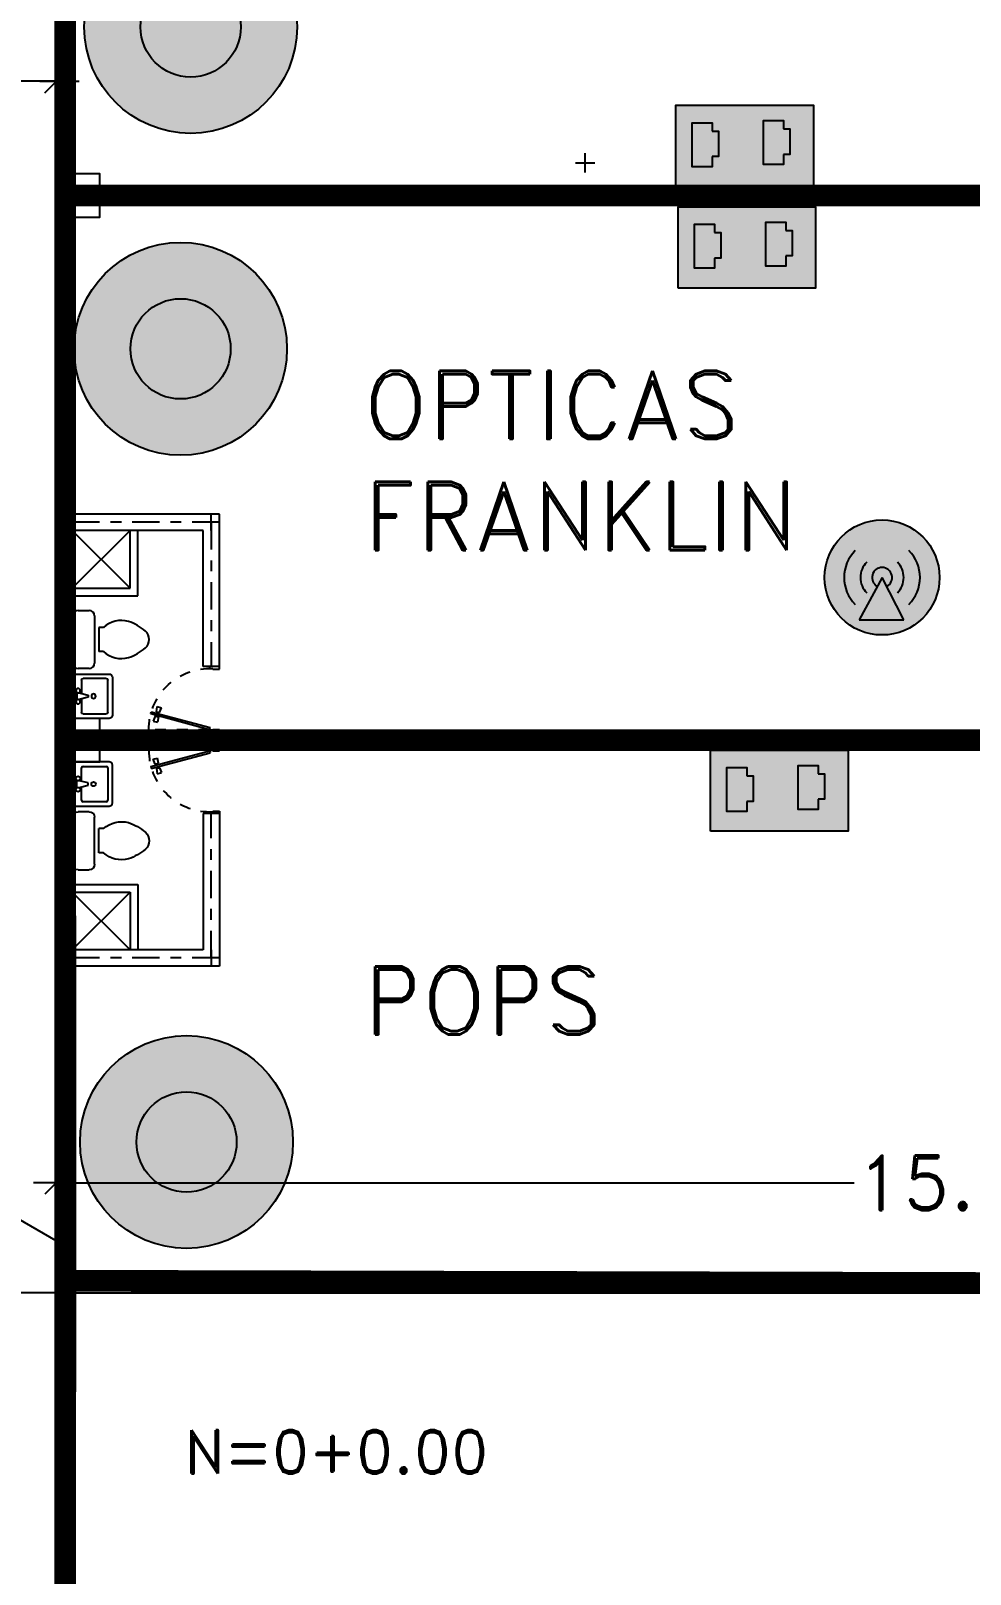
# Model space of a CAD drawing. Header units: millimetres. Extents: x 1590 to 1932, y -48 to 167.
# Drawn here: x 1630.5 to 1639.13, y 66.01 to 80.17 of the extents above; entities that cross this region are included whole.
import ezdxf

# ---------------------------------------------------------------- set-up
doc = ezdxf.new("R2010")
doc.units = ezdxf.units.MM
doc.header["$LTSCALE"] = 0.1
doc.header["$MEASUREMENT"] = 0
doc.header["$PDMODE"] = 35
doc.header["$PDSIZE"] = 0.75
doc.linetypes.add('CENTERX2', pattern=[4, 2.5, -0.5, 0.5, -0.5])
doc.linetypes.add('HIDDEN2', pattern=[0.1875, 0.125, -0.0625])
doc.layers.get('0').update_dxf_attribs({"linetype": 'CONTINUOUS'})
doc.layers.get('DEFPOINTS').update_dxf_attribs({"linetype": 'CONTINUOUS'})
for name, color, linetype in [('_KTI_CONTROL', 7, 'CONTINUOUS'), ('ACCESSP02', 7, 'CONTINUOUS'), ('CABLEADO', 172, 'CONTINUOUS'), ('CALLES', 3, 'CONTINUOUS'), ('CAMARAS', 253, 'CONTINUOUS'), ('Eth2Salidas', 5, 'CONTINUOUS'), ('P-FIXT', 1, 'CONTINUOUS'), ('PARED', 4, 'CONTINUOUS'), ('TERRENO', 4, 'CONTINUOUS'), ('TEXT', 3, 'CONTINUOUS')]:
    doc.layers.add(name, color=color, linetype=linetype)
doc.styles.add('ATT', font='txt')
doc.styles.add('ROMAND', font='romand.shx')
doc.dimstyles.new('URBA', dxfattribs={"dimtxt": 20, "dimasz": 0.5, "dimexe": 1.25, "dimexo": 0.63, "dimgap": 0.63, "dimtad": 0, "dimtih": 1, "dimtoh": 1, "dimzin": 1, "dimdsep": 46, "dimtxsty": 'ROMAND', "dimcen": 2.5, "dimclrd": 1, "dimclre": 1, "dimclrt": 3, "dimadec": 0, "dimazin": 0, "dimtfac": 1, "dimtmove": 0, "dimatfit": 3, "dimfxl": 1, "dimtvp": 1, "dimtolj": 1, "dimtzin": 1, "dimarcsym": 0})

# ---------------------------------------------------------------- blocks, each defined once
blk = doc.blocks.new('15PTOI01')
at = {"color": 0, "linetype": 'ByBlock'}
for p, q in [((0, -8.5), (0, 8.5)), ((2, 10.5), (6, 10.5)), ((8, 8.5), (8, -8.5)), ((9.5, 4.375), (9.5, -4.375)), ((11.25, 4.375), (9.5, 4.375)), ((11.25, -4.375), (9.5, -4.375)), ((6, -10.5), (2, -10.5))]:
    blk.add_line(p, q, dxfattribs=at)
for centre, radius, start, end in [((2, 8.5), 2, 90, 180), ((6, 8.5), 2, 0, 90), ((17.766404, -2.827313), 9.712715, 75.184599, 132.137709), ((13.6875, -12.03125), 19.717859, 49.950272, 70.559965), ((23.458333, 0), 4.229167, 313.602819, 46.397181), ((17.766404, 2.827313), 9.712715, 227.862291, 284.815401), ((13.6875, 12.03125), 19.717859, 289.440035, 310.049728), ((2, -8.5), 2, 180, 270), ((6, -8.5), 2, 270, 0)]:
    blk.add_arc(centre, radius, start, end, dxfattribs=at)
at = {"color": 0, "linetype": 'ByBlock', "style": 'ATT'}
for tag, p, flags in [('ITEM', (0, -23), 3), ('ROOM_NUMBER', (0, -32), 1)]:
    blk.add_attdef(tag, p, '', height=6, dxfattribs=dict(at, flags=flags))
blk = doc.blocks.new('ss1')
at = {"layer": '_KTI_CONTROL', "color": 1}
for points in [[(0.141, 0.122, 0), (0.141, 0.122, 0), (0.141, 0.122, 0), (0.141, 0.122, 0), (0.141, 0.122, 0)], [(0.141, 0.122, 0), (0.141, 0.122, 0), (0.141, 0.122, 0), (0.141, 0.122, 0), (0.141, 0.122, 0), (0.141, 0.122, 0), (0.141, 0.122, 0), (0.141, 0.122, 0), (0.141, 0.122, 0), (0.141, 0.122, 0), (0.141, 0.122, 0)]]:
    blk.add_polyline3d(points, dxfattribs=at)
at = {"layer": '_KTI_CONTROL'}
for points in [[(0.141, 0.122, 0), (0.141, 0.122, 0), (0.141, 0.122, 0), (0.141, 0.122, 0)], [(0.141, 0.122, 0), (0.141, 0.122, 0)]]:
    blk.add_polyline3d(points, dxfattribs=at)
at = {"layer": 'P-FIXT', "xscale": 0.0254, "yscale": 0.0254, "zscale": 0.0254}
blk.add_blockref('15PTOI01', (17.719, 12.528), dxfattribs=at)
blk = doc.blocks.new('15PLAV06')
at = {"color": 0, "linetype": 'ByBlock'}
for p, q in [((0, 8.5), (0, -8.5)), ((16.5, 10), (1.5, 10)), ((4, 1.25), (4, 7.25)), ((4.75, 8), (15.25, 8)), ((16, 7.25), (16, -7.25)), ((18, -8.5), (18, 8.5)), ((2, -1.5), (2, 1.5)), ((7, 0.5), (3, 1.5)), ((7, -0.5), (7, 0.5)), ((3, -1.5), (7, -0.5)), ((4, -7.25), (4, -1.25)), ((1.5, -10), (16.5, -10)), ((15.25, -8), (4.75, -8))]:
    blk.add_line(p, q, dxfattribs=at)
for centre in [(2.5, 2.5), (9.5, 0), (2.5, -2.5)]:
    blk.add_circle(centre, 1, dxfattribs=at)
for centre, radius, start, end in [((1.5, 8.5), 1.5, 90, 180), ((4.75, 7.25), 0.75, 90, 180), ((15.25, 7.25), 0.75, 0, 90), ((16.5, 8.5), 1.5, 0, 90), ((1.5, -8.5), 1.5, 180, 270), ((4.75, -7.25), 0.75, 180, 270), ((15.25, -7.25), 0.75, 270, 0), ((16.5, -8.5), 1.5, 270, 0)]:
    blk.add_arc(centre, radius, start, end, dxfattribs=at)
at = {"color": 0, "linetype": 'ByBlock', "style": 'ATT'}
for tag, p, flags in [('ITEM', (0, -20), 3), ('ROOM_NUMBER', (0, -29), 1)]:
    blk.add_attdef(tag, p, '', height=6, dxfattribs=dict(at, flags=flags))
blk = doc.blocks.new('P-GIRO-D')
at = {"color": 2}
for p, q in [((-0.31, 0.963), (-0.389, 0.952)), ((-0.389, 0.952), (-0.371, 0.884)), ((-0.281, 1.048), (-0.31, 1.041)), ((-0.31, 1.041), (-0.069, 0.142)), ((-0.31, 0.963), (-0.297, 0.915)), ((-0.288, 0.958), (-0.307, 0.953)), ((-0.281, 1.048), (-0.04, 0.15)), ((-0.239, 0.971), (-0.259, 0.966)), ((-0.242, 0.981), (-0.167, 1.011)), ((-0.242, 0.981), (-0.229, 0.933)), ((-0.167, 1.011), (-0.149, 0.944)), ((-0.297, 0.915), (-0.371, 0.884)), ((-0.28, 0.929), (-0.299, 0.924)), ((-0.232, 0.942), (-0.251, 0.937)), ((-0.229, 0.933), (-0.149, 0.944)), ((-1, 0.15), (-0.97, 0.15)), ((-0.96, 0), (-1, 0)), ((-0.97, 0.15), (-0.97, 0.1)), ((-0.97, 0.1), (-0.96, 0.1)), ((-0.96, 0.1), (-0.96, 0)), ((-0.04, 0.15), (-0.069, 0.142)), ((-0.04, 0.1), (-0.04, 0)), ((-0.03, 0.1), (-0.04, 0.1)), ((-0.04, 0), (0, 0)), ((-0.03, 0.15), (-0.03, 0.1)), ((0, 0.15), (-0.03, 0.15))]:
    blk.add_line(p, q, dxfattribs=at)
at = {"color": 1, "linetype": 'HIDDEN2'}
blk.add_line((-0.03, 0.15), (-0.03, 1.08), dxfattribs=at)
blk.add_arc((-0.04, 0.15), 0.93, 89.3839, 180, dxfattribs=at)
blk = doc.blocks.new('UTP1$0$DIMBLOCK')
at = {"color": 1}
blk.add_line((-7.5, 0), (10.5, 0), dxfattribs=at)
at = {"color": 4}
blk.add_line((-5.25, -5.25), (5.25, 5.25), dxfattribs=at)
blk = doc.blocks.new('*D168')
at = {"layer": 'CALLES', "color": 1, "linetype": 'Continuous', "transparency": 16777216}
for p, q in [((1630.736, 68.649), (1630.736, 69.778)), ((1645.736, 68.649), (1645.736, 69.778)), ((1630.756, 69.598), (1638.064, 69.598)), ((1645.716, 69.598), (1640.056, 69.598))]:
    blk.add_line(p, q, dxfattribs=at)
at = {"layer": 'DEFPOINTS', "color": 0, "linetype": 'Continuous', "transparency": 16777216}
for p in [(1645.736, 69.598), (1630.736, 68.587), (1645.736, 68.587)]:
    blk.add_point(p, dxfattribs=at)
at = {"layer": 'CALLES', "color": 1, "linetype": 'Continuous', "transparency": 16777216, "xscale": 0.02, "yscale": 0.02, "zscale": 0.02, "rotation": 180}
blk.add_blockref('UTP1$0$DIMBLOCK', (1630.736, 69.598), dxfattribs=at)
at = {"layer": 'CALLES', "color": 1, "linetype": 'Continuous', "transparency": 16777216, "xscale": 0.02, "yscale": 0.02, "zscale": 0.02}
blk.add_blockref('UTP1$0$DIMBLOCK', (1645.736, 69.598), dxfattribs=at)
at = {"layer": 'CALLES', "color": 3, "linetype": 'Continuous', "transparency": 16777216, "insert": (1639.06, 69.598), "char_height": 0.5, "attachment_point": 5, "style": 'ROMAND'}
blk.add_mtext('\\A1;15.00', dxfattribs=at)
blk = doc.blocks.new('*D186')
at = {"layer": 'CALLES', "color": 1, "linetype": 'Continuous', "transparency": 16777216}
for p, q in [((1624.581, 77.848), (1624.581, 79.891)), ((1630.736, 77.848), (1630.736, 79.891)), ((1624.601, 79.711), (1626.488, 79.711)), ((1630.716, 79.711), (1628.052, 79.711))]:
    blk.add_line(p, q, dxfattribs=at)
at = {"layer": 'DEFPOINTS', "color": 0, "linetype": 'Continuous', "transparency": 16777216}
for p in [(1630.736, 79.711), (1624.581, 77.786), (1630.736, 77.786)]:
    blk.add_point(p, dxfattribs=at)
at = {"layer": 'CALLES', "color": 1, "linetype": 'Continuous', "transparency": 16777216, "xscale": 0.02, "yscale": 0.02, "zscale": 0.02, "rotation": 180}
blk.add_blockref('UTP1$0$DIMBLOCK', (1624.581, 79.711), dxfattribs=at)
at = {"layer": 'CALLES', "color": 1, "linetype": 'Continuous', "transparency": 16777216, "xscale": 0.02, "yscale": 0.02, "zscale": 0.02}
blk.add_blockref('UTP1$0$DIMBLOCK', (1630.736, 79.711), dxfattribs=at)
at = {"layer": 'CALLES', "color": 3, "linetype": 'Continuous', "transparency": 16777216, "insert": (1627.27, 79.711), "char_height": 0.5, "attachment_point": 5, "style": 'ROMAND'}
blk.add_mtext('\\A1;6.00', dxfattribs=at)
blk = doc.blocks.new('*D252')
at = {"color": 1, "linetype": 'Continuous', "transparency": 16777216}
for p, q in [((1630.673, 68.587), (1628.333, 68.587)), ((1628.513, 68.567), (1628.513, 65.45)), ((1628.513, 60.477), (1628.513, 64.91)), ((1630, 60.457), (1628.333, 60.457))]:
    blk.add_line(p, q, dxfattribs=at)
at = {"layer": 'DEFPOINTS', "color": 0, "linetype": 'Continuous', "transparency": 16777216}
for p in [(1630.736, 68.587), (1628.513, 60.457), (1630.063, 60.457)]:
    blk.add_point(p, dxfattribs=at)
at = {"color": 1, "linetype": 'Continuous', "transparency": 16777216, "xscale": 0.02, "yscale": 0.02, "zscale": 0.02}
for p, rotation in [((1628.513, 68.587), 90), ((1628.513, 60.457), 270)]:
    blk.add_blockref('UTP1$0$DIMBLOCK', p, dxfattribs=dict(at, rotation=rotation))
at = {"color": 3, "linetype": 'Continuous', "transparency": 16777216, "insert": (1628.513, 65.18), "char_height": 0.5, "attachment_point": 5, "style": 'ROMAND'}
blk.add_mtext('\\A1;8.13', dxfattribs=at)
blk = doc.blocks.new('*D257')
at = {"color": 1, "linetype": 'Continuous', "transparency": 16777216}
for p, q in [((1625.3, 70.659), (1623.934, 69.557)), ((1625.32, 70.659), (1625.3, 70.659))]:
    blk.add_line(p, q, dxfattribs=at)
at = {"layer": 'DEFPOINTS', "color": 0, "linetype": 'Continuous', "transparency": 16777216}
for p in [(1635.593, 78.962), (1623.918, 69.544)]:
    blk.add_point(p, dxfattribs=at)
at = {"color": 1, "linetype": 'Continuous', "transparency": 16777216, "xscale": 0.02, "yscale": 0.02, "zscale": 0.02, "rotation": 218.8953147871361}
blk.add_blockref('UTP1$0$DIMBLOCK', (1623.918, 69.544), dxfattribs=at)
at = {"color": 3, "linetype": 'Continuous', "transparency": 16777216, "insert": (1626.578, 70.659), "char_height": 0.5, "attachment_point": 5, "style": 'ROMAND'}
blk.add_mtext('\\A1;R15.00', dxfattribs=at)
blk = doc.blocks.new('*D263')
at = {"color": 1, "linetype": 'Continuous', "transparency": 16777216}
for p, q in [((1635.503, 78.962), (1635.683, 78.962)), ((1635.593, 78.872), (1635.593, 79.052)), ((1625.347, 63.015), (1625.852, 63.802)), ((1625.327, 63.015), (1625.347, 63.015))]:
    blk.add_line(p, q, dxfattribs=at)
at = {"layer": 'DEFPOINTS', "color": 0, "linetype": 'Continuous', "transparency": 16777216}
for p in [(1635.593, 78.962), (1625.863, 63.819)]:
    blk.add_point(p, dxfattribs=at)
at = {"color": 1, "linetype": 'Continuous', "transparency": 16777216, "xscale": 0.02, "yscale": 0.02, "zscale": 0.02, "rotation": 57.28020010900676}
blk.add_blockref('UTP1$0$DIMBLOCK', (1625.863, 63.819), dxfattribs=at)
at = {"color": 3, "linetype": 'Continuous', "transparency": 16777216, "insert": (1624.069, 63.015), "char_height": 0.5, "attachment_point": 5, "style": 'ROMAND'}
blk.add_mtext('\\A1;R18.00', dxfattribs=at)
blk = doc.blocks.new('dosSALIDAS')
at = {"layer": 'Eth2Salidas', "linetype": 'Continuous'}
h = blk.add_hatch(color=0, dxfattribs=at)
h.dxf.hatch_style = 1
h.paths.add_polyline_path([(0.3251, 0), (0, 0), (0, -0.5502), (0.3251, -0.5502)])
h.paths.add_polyline_path([(0.1197, -0.1706), (0.1197, -0.1458), (0.079, -0.1458), (0.079, -0.0653), (0.2552, -0.0653), (0.2552, -0.1458), (0.2216, -0.1458), (0.2216, -0.1706)], flags=16)
h.paths.add_polyline_path([(0.2637, -0.3509), (0.2637, -0.4314), (0.23, -0.4314), (0.23, -0.4562), (0.1282, -0.4562), (0.1282, -0.4314), (0.0874, -0.4314), (0.0874, -0.3509)], flags=16)
h = blk.add_hatch(color=256, dxfattribs=at)
h.dxf.hatch_style = 1
h.paths.add_polyline_path([(0.2216, -0.1706), (0.2216, -0.1458), (0.2552, -0.1458), (0.2552, -0.0653), (0.079, -0.0653), (0.079, -0.1458), (0.1197, -0.1458), (0.1197, -0.1706)])
h = blk.add_hatch(color=256, dxfattribs=at)
h.dxf.hatch_style = 1
h.paths.add_polyline_path([(0.23, -0.4562), (0.23, -0.4314), (0.2637, -0.4314), (0.2637, -0.3509), (0.0874, -0.3509), (0.0874, -0.4314), (0.1282, -0.4314), (0.1282, -0.4562)])
at = {"layer": 'Eth2Salidas', "color": 18, "linetype": 'Continuous', "true_color": 0x000000}
blk.add_lwpolyline([(0, 0), (0.3251, 0), (0.3251, -0.5502), (0, -0.5502)], close=True, dxfattribs=at)
for points in [[(0.1197, -0.1458), (0.079, -0.1458), (0.079, -0.0653), (0.2552, -0.0653), (0.2552, -0.1458), (0.2216, -0.1458)], [(0.2216, -0.1458), (0.2216, -0.1706), (0.1197, -0.1706), (0.1197, -0.1458)], [(0.1282, -0.4314), (0.0874, -0.4314), (0.0874, -0.3509), (0.2637, -0.3509), (0.2637, -0.4314), (0.23, -0.4314)], [(0.23, -0.4314), (0.23, -0.4562), (0.1282, -0.4562), (0.1282, -0.4314)]]:
    blk.add_lwpolyline(points, dxfattribs=at)
blk = doc.blocks.new('cams')
at = {"layer": 'CAMARAS', "linetype": 'Continuous', "true_color": 0xffffff}
h = blk.add_hatch(color=7, dxfattribs=at)
h.dxf.hatch_style = 1
h.paths.add_polyline_path([(-0.977, 0, 1), (0.977, 0, 1)])
h.paths.add_polyline_path([(0.46, 0, -1), (-0.46, 0, -1)], flags=16)
at = {"layer": 'CAMARAS', "linetype": 'Continuous', "true_color": 0x939598}
h = blk.add_hatch(color=252, dxfattribs=at)
h.dxf.hatch_style = 1
h.paths.add_polyline_path([(-0.46, 0, 1), (0.46, 0, 1)])
at = {"layer": 'CAMARAS', "color": 0, "linetype": 'Continuous'}
for radius in [0.977, 0.977, 0.977, 0.46]:
    blk.add_circle((0, 0), radius, dxfattribs=at)
blk = doc.blocks.new('PuntoAcceso02')
at = {"layer": 'ACCESSP02', "linetype": 'Continuous'}
h = blk.add_hatch(color=256, dxfattribs=at)
h.set_gradient(color1=(237, 31, 36), color2=(247, 171, 174))
h.paths.add_polyline_path([(-0.528, 0, 1), (0.528, 0, 1)])
h.paths.add_polyline_path([(0.042, -0.082), (0.2, -0.388), (-0.209, -0.39), (-0.043, -0.081, -4.049664)], flags=16)
h = blk.add_hatch(color=256, dxfattribs=at)
h.set_gradient(color1=(247, 171, 174), color2=(247, 171, 174))
h.paths.add_polyline_path([(-0.209, -0.39), (0.2, -0.388), (0, 0)])
h = blk.add_hatch(color=256, dxfattribs=at)
h.set_gradient(color1=(153, 27, 30), color2=(237, 31, 36))
h.paths.add_polyline_path([(0, 0), (0.042, -0.082, 4.049664), (-0.043, -0.081)])
at = {"layer": 'ACCESSP02', "color": 18, "linetype": 'Continuous', "true_color": 0x000000}
for p, q in [((0, 0), (-0.209, -0.39)), ((0.2, -0.388), (0, 0)), ((-0.209, -0.39), (0.2, -0.388))]:
    blk.add_line(p, q, dxfattribs=at)
blk.add_circle((0, 0), 0.528, dxfattribs=at)
for radius, start, end in [(0.349, 134.9548, 225.0265), (0.349, 314.9548, 45.0265), (0.199, 134.9548, 225.0265), (0.092, 297.3127, 241.8295), (0.199, 314.9548, 45.0265)]:
    blk.add_arc((0, 0), radius, start, end, dxfattribs=at)

msp = doc.modelspace()

# ---------------------------------------------------------------- linework, layer by layer
at = {"layer": 'CABLEADO', "linetype": 'Continuous', "const_width": 0.2}
for points in [[(1630.81, 113.6093), (1630.82, 68.6983)], [(1630.8178, 78.6619), (1645.3358, 78.6619)], [(1630.8189, 73.6619), (1645.3358, 73.6619)], [(1630.82, 68.6983), (1630.8067, 50.4854)], [(1630.82, 68.6983), (1645.3358, 68.6619)]]:
    msp.add_lwpolyline(points, dxfattribs=at)
at = {"layer": 'CALLES', "color": 3, "linetype": 'Continuous'}
msp.add_line((1630.7358, 68.5869), (1630.6785, 68.5869), dxfattribs=at)
at = {"layer": 'CALLES', "color": 4, "linetype": 'Continuous'}
for points in [[(1630.7358, 78.4619), (1631.1358, 78.4619), (1631.1358, 78.8619), (1630.7358, 78.8619)], [(1630.7358, 73.4619), (1631.1358, 73.4619), (1631.1358, 73.8619), (1630.7358, 73.8619)]]:
    msp.add_lwpolyline(points, close=True, dxfattribs=at)
at = {"layer": 'CALLES', "color": 3, "linetype": 'Continuous'}
msp.add_lwpolyline([(1630.7358, 69.0649), (1630.0927, 69.4362, -0.0754225), (1627.5148, 71.4961)], format="xyb", dxfattribs=at)
at = {"layer": 'PARED', "color": 8, "linetype": 'CENTERX2'}
for p, q in [((1630.7358, 78.6619), (1645.7358, 78.6619)), ((1632.234, 75.6619), (1630.7358, 75.6619)), ((1632.159, 75.5869), (1632.159, 75.7369)), ((1632.159, 75.6619), (1632.159, 74.3369)), ((1630.7358, 73.6619), (1645.7358, 73.6619)), ((1632.159, 71.6619), (1632.159, 72.9869)), ((1632.159, 71.7369), (1632.159, 71.5869)), ((1632.234, 71.6619), (1630.7358, 71.6619)), ((1630.7358, 68.6619), (1645.7358, 68.6619))]:
    msp.add_line(p, q, dxfattribs=at)
at = {"layer": 'PARED', "color": 3}
for p, q in [((1631.1358, 78.7369), (1645.3358, 78.7369)), ((1631.1358, 78.5869), (1645.3358, 78.5869)), ((1630.7358, 74.3869), (1630.7358, 74.9869)), ((1630.8858, 74.3869), (1630.8858, 74.9869)), ((1630.7358, 74.3869), (1630.7358, 68.5869)), ((1631.1358, 73.7369), (1645.3358, 73.7369)), ((1631.1358, 73.5869), (1645.3358, 73.5869)), ((1630.7358, 72.9369), (1630.7358, 72.3369)), ((1630.8858, 72.9369), (1630.8858, 72.3369)), ((1630.8858, 68.7369), (1645.3358, 68.7369)), ((1630.7358, 68.5869), (1645.7358, 68.5869))]:
    msp.add_line(p, q, dxfattribs=at)
at = {"layer": 'PARED', "color": 1}
for p, q in [((1631.414, 75.0569), (1630.884, 75.5869)), ((1630.884, 75.0569), (1631.414, 75.5869)), ((1630.7858, 74.3869), (1630.7858, 74.9886)), ((1630.8358, 74.3869), (1630.8358, 74.9886)), ((1630.7858, 72.9369), (1630.7858, 72.3351)), ((1630.8358, 72.9369), (1630.8358, 72.3351)), ((1630.884, 72.2669), (1631.414, 71.7369)), ((1631.414, 72.2669), (1630.884, 71.7369))]:
    msp.add_line(p, q, dxfattribs=at)
at = {"layer": 'PARED', "color": 2}
for p, q in [((1632.234, 74.3369), (1632.084, 74.3369)), ((1632.234, 72.9869), (1632.084, 72.9869)), ((1630.7358, 68.5869), (1630.7358, 65.5869))]:
    msp.add_line(p, q, dxfattribs=at)
at = {"layer": 'TERRENO', "color": 4, "linetype": 'Continuous'}
for p, q in [((1630.7358, 74.9207), (1630.7358, 118.1061)), ((1630.8858, 74.9869), (1630.7358, 74.9869)), ((1630.8858, 74.3869), (1630.7358, 74.3869)), ((1630.8858, 72.9369), (1630.7358, 72.9369)), ((1630.8858, 72.3369), (1630.7358, 72.3369))]:
    msp.add_line(p, q, dxfattribs=at)
at = {"layer": 'TERRENO', "color": 2, "linetype": 'Continuous'}
for p, q in [((1630.8858, 78.8619), (1630.8858, 83.4619)), ((1630.8858, 78.4619), (1630.8858, 73.8619)), ((1632.234, 75.7369), (1630.8858, 75.7369)), ((1632.234, 74.3369), (1632.234, 75.7369)), ((1632.084, 75.5869), (1630.8858, 75.5869)), ((1631.414, 75.0569), (1631.414, 75.5869)), ((1631.484, 74.9869), (1631.484, 75.5869)), ((1632.084, 74.3369), (1632.084, 75.5869)), ((1630.884, 75.0569), (1631.414, 75.0569)), ((1630.884, 74.9869), (1631.484, 74.9869)), ((1630.8858, 73.4619), (1630.8858, 68.7369)), ((1632.084, 72.9869), (1632.084, 71.7369)), ((1632.234, 72.9869), (1632.234, 71.5869)), ((1630.884, 72.3369), (1631.484, 72.3369)), ((1630.884, 72.2669), (1631.414, 72.2669)), ((1631.414, 72.2669), (1631.414, 71.7369)), ((1631.484, 72.3369), (1631.484, 71.7369)), ((1632.084, 71.7369), (1630.8858, 71.7369)), ((1632.234, 71.5869), (1630.8858, 71.5869))]:
    msp.add_line(p, q, dxfattribs=at)

# ---------------------------------------------------------------- block references
at = {"color": 1, "linetype": 'Continuous', "xscale": -1, "rotation": 180}
msp.add_blockref('ss1', (1613.1666, 85.2662), dxfattribs=at)
at = {"color": 1, "linetype": 'Continuous'}
for p in [(1613.1666, 72.0576), (1613.1666, 62.0576)]:
    msp.add_blockref('ss1', p, dxfattribs=at)
at = {"layer": 'ACCESSP02', "linetype": 'Continuous'}
msp.add_blockref('PuntoAcceso02', (1638.3191, 75.155), dxfattribs=at)
at = {"layer": 'CAMARAS', "color": 0, "linetype": 'Continuous'}
for p in [(1631.9705, 80.2094), (1631.8778, 77.2542), (1631.9325, 69.9722)]:
    msp.add_blockref('cams', p, dxfattribs=at)
at = {"layer": 'Eth2Salidas', "color": 0, "linetype": 'Continuous', "xscale": 2.294213201718801, "yscale": 2.294213201718801, "zscale": 2.294213201718801, "rotation": 90}
for p in [(1636.4259, 78.7448), (1636.4458, 77.8126), (1636.7442, 72.8247)]:
    msp.add_blockref('dosSALIDAS', p, dxfattribs=at)
at = {"layer": 'P-FIXT', "xscale": -0.02031999999999812, "yscale": 0.02031999999999812, "zscale": 0.02032, "rotation": 180}
msp.add_blockref('15PLAV06', (1630.8858, 74.0651), dxfattribs=at)
at = {"layer": 'P-FIXT', "xscale": 0.02031999999999812, "yscale": 0.02031999999999812, "zscale": 0.02031999999999812}
msp.add_blockref('15PLAV06', (1630.8858, 73.2587), dxfattribs=at)
at = {"layer": 'PARED', "yscale": 0.6, "rotation": 90}
for p, xscale in [((1632.234, 73.7369), -0.6), ((1632.234, 73.5869), 0.6)]:
    msp.add_blockref('P-GIRO-D', p, dxfattribs=dict(at, xscale=xscale))

# ---------------------------------------------------------------- texts
at = {"color": 2, "linetype": 'Continuous', "style": 'ROMAND'}
msp.add_text('N=0+0.00', height=0.4, dxfattribs=at).set_placement((1631.9105, 66.9278))
at = {"layer": 'TEXT', "style": 'ROMAND'}
for s, p in [('OPTICAS ', (1633.5591, 76.4266)), ('FRANKLIN', (1633.5591, 75.4072)), ('POPS', (1633.5591, 70.9601))]:
    msp.add_text(s, height=0.625, dxfattribs=at).set_placement(p)

# ---------------------------------------------------------------- dimensions: what is measured, and where the dimension line sits
at = {"color": 7, "linetype": 'Continuous'}
for mpoint, picture, middle in [((1625.8631, 63.8187), '*D263', (1624.0685, 63.0147)), ((1623.9183, 69.544), '*D257', (1626.578, 70.6587))]:
    dim = msp.add_radius_dim(center=(1635.5927, 78.9625), mpoint=mpoint, dimstyle='URBA', override={"dimtxt": 0.5, "dimasz": 0.02, "dimexe": 0.18, "dimexo": 0.0625, "dimgap": 0.02, "dimzin": 0, "dimblk1": 'UTP1$0$DIMBLOCK', "dimblk2": 'UTP1$0$DIMBLOCK', "dimsah": 1, "dimcen": 0.09, "dimtdec": 4, "dimtofl": 0, "dimtvp": 0, "dimtzin": 0}, dxfattribs=at)
    dim.commit()
    dim.dimension.update_dxf_attribs({"geometry": picture, "text_midpoint": middle, "dimtype": 164})
at = {"color": 8, "linetype": 'Continuous'}
dim = msp.add_linear_dim(base=(1628.5131, 60.4569), p1=(1630.7358, 68.5869), p2=(1630.0627, 60.4569), angle=90, dimstyle='URBA', override={"dimtxt": 0.5, "dimasz": 0.02, "dimexe": 0.18, "dimexo": 0.0625, "dimgap": 0.02, "dimzin": 0, "dimblk1": 'UTP1$0$DIMBLOCK', "dimblk2": 'UTP1$0$DIMBLOCK', "dimsah": 1, "dimcen": 0.09, "dimtdec": 4, "dimtofl": 0, "dimtvp": 0, "dimtzin": 0}, dxfattribs=at)
dim.commit()
dim.dimension.update_dxf_attribs({"geometry": '*D252', "text_midpoint": (1628.5131, 65.1799), "dimtype": 160})
at = {"layer": 'CALLES', "color": 6, "linetype": 'Continuous'}
dim = msp.add_linear_dim(base=(1630.7358, 79.7115), p1=(1624.5805, 77.7858), p2=(1630.7358, 77.7858), text='6.00', dimstyle='URBA', override={"dimtxt": 0.5, "dimasz": 0.02, "dimexe": 0.18, "dimexo": 0.0625, "dimgap": 0.02, "dimzin": 0, "dimblk1": 'UTP1$0$DIMBLOCK', "dimblk2": 'UTP1$0$DIMBLOCK', "dimsah": 1, "dimcen": 0.09, "dimtdec": 4, "dimtofl": 0, "dimtvp": 0, "dimtzin": 0}, dxfattribs=at)
dim.commit()
dim.dimension.update_dxf_attribs({"geometry": '*D186', "text_midpoint": (1627.2699, 79.7115), "dimtype": 160})
at = {"layer": 'CALLES', "color": 2, "linetype": 'Continuous'}
dim = msp.add_linear_dim(base=(1645.7358, 69.5979), p1=(1630.7358, 68.5869), p2=(1645.7358, 68.5869), dimstyle='URBA', override={"dimtxt": 0.5, "dimasz": 0.02, "dimexe": 0.18, "dimexo": 0.0625, "dimgap": 0.02, "dimzin": 0, "dimblk1": 'UTP1$0$DIMBLOCK', "dimblk2": 'UTP1$0$DIMBLOCK', "dimsah": 1, "dimcen": 0.09, "dimtdec": 4, "dimtofl": 0, "dimtvp": 0, "dimtzin": 0}, dxfattribs=at)
dim.commit()
dim.dimension.update_dxf_attribs({"geometry": '*D168', "text_midpoint": (1639.0602, 69.5979), "dimtype": 160})

doc.saveas('drawing.dxf')
